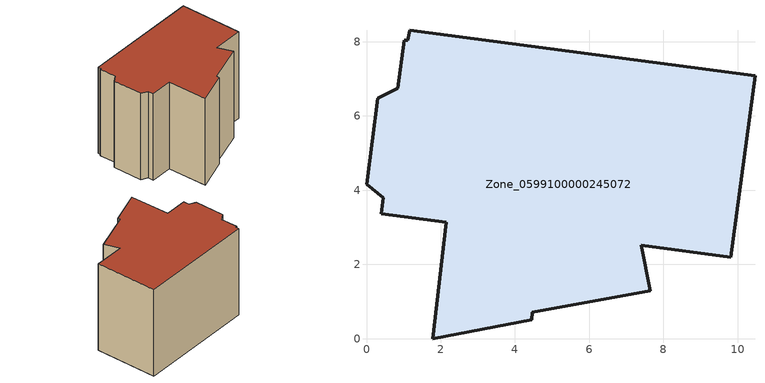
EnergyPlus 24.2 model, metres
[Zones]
Zone_0599100000245072
 floor ground (C_G): 9.81,2.19 7.41,2.51 7.65,1.29 4.47,0.7 4.45,0.5 1.78,0 2.15,3.14 0.4,3.37 0.45,3.8 0,4.16 0.3,6.48 0.84,6.74 1.01,8.04 1.11,8.04 1.16,8.31 10.47,7.09 z2.93
 wall outside (C_F): 0.3,6.48 0,4.16 0.45,3.8 0.4,3.37 2.15,3.14 1.78,0 4.45,0.5 4.47,0.7 7.65,1.29 7.41,2.51 9.81,2.19 10.47,7.09 1.16,8.31 1.11,8.04 1.01,8.04 0.84,6.74 0.3,6.48 z2.93:10.26
 roof outside (C_R): 1.16,8.31 1.11,8.04 1.01,8.04 0.84,6.74 0.3,6.48 0,4.16 0.45,3.8 0.4,3.37 2.15,3.14 1.78,0 4.45,0.5 4.47,0.7 7.65,1.29 7.41,2.51 9.81,2.19 10.47,7.09 z10.26
[BUILDING]
Pand.0599100000245072: North Axis=0; Terrain=City; Loads Convergence Tolerance Value=0.04; Temperature Convergence Tolerance Value=0.4; Solar Distribution=FullExterior; Maximum Number of Warmup Days=25; Minimum Number of Warmup Days=1
[Site:Location]
Rotterdam.The.Hague.AP_ZH_NLD Design_Conditions: Latitude=51.96; Longitude=4.45; Time Zone=1; Elevation=-4.5
[SITE:GROUNDTEMPERATURE:BUILDINGSURFACE]
18, 18, 18, 18, 18, 18, 18, 18, 18, 18, 18, 18
[MATERIAL] Thermal Absorptance=0.9; Solar Absorptance=0.7; Visible Absorptance=0.7
Name | Roughness | Thickness | Conductivity | Density | Specific Heat
G.TC.1946 | MediumSmooth | 0.15 | 1 | 540 | 1210
F.TC.1946 | Rough | 0.3 | 0.857143 | 1920 | 840
R.TC.1946 | MediumRough | 0.2 | 0.909091 | 1500 | 1000
[CONSTRUCTION]
C_G: G.TC.1946
C_F: F.TC.1946
C_R: R.TC.1946
[ZONE]
Zone_0599100000245072: Type=1; Multiplier=1; Ceiling Height=Autocalculate; Volume=Autocalculate; Floor Area=autocalculate; Part of Total Floor Area=Yes
[ZONEINFILTRATION:DESIGNFLOWRATE]
Infil_Zone_0599100000245072: Zone or ZoneList or Space or SpaceList=Zone_0599100000245072; Schedule=AlwaysOn; Design Flow Rate Calculation Method=Flow/Area; Flow Rate per Floor Area=0.003; Constant Term Coefficient=1; Temperature Term Coefficient=0; Velocity Term Coefficient=0; Velocity Squared Term Coefficient=0
[HVACTEMPLATE:ZONE:IDEALLOADSAIRSYSTEM]
Zone_0599100000245072: Maximum Heating Supply Air Temperature=50; Minimum Cooling Supply Air Temperature=13; Maximum Heating Supply Air Humidity Ratio=0.0156; Minimum Cooling Supply Air Humidity Ratio=0.0077; Heating Limit=NoLimit; Cooling Limit=NoLimit; Dehumidification Control Type=ConstantSensibleHeatRatio; Cooling Sensible Heat Ratio=0.7; Dehumidification Setpoint=60; Humidification Control Type=None; Humidification Setpoint=30; Outdoor Air Method=None; Outdoor Air Flow Rate per Person=0.00944; Outdoor Air Flow Rate per Zone Floor Area=0; Outdoor Air Flow Rate per Zone=0; Demand Controlled Ventilation Type=None; Outdoor Air Economizer Type=NoEconomizer; Heat Recovery Type=None; Sensible Heat Recovery Effectiveness=0.7; Latent Heat Recovery Effectiveness=0.65
[ZONECONTROL:THERMOSTAT]
ThermostatControl_Zone_0599100000245072: Zone or ZoneList=Zone_0599100000245072; Control Type Schedule=DualSetpointControlType; Control 1=Thermostat_Zone_0599100000245072; Temperature Difference Between Cutout And Setpoint=0
[THERMOSTATSETPOINT:DUALSETPOINT]
Thermostat_Zone_0599100000245072: Heating Setpoint Temperature Schedule=HeatingSetpoint_Zone_0599100000245072; Cooling Setpoint Temperature Schedule=CoolingSetpoint_Zone_0599100000245072
[SCHEDULE:COMPACT]
HeatingSetpoint_Zone_0599100000245072: Through: 12/31, For: AllDays, Until: 24:00, 21
CoolingSetpoint_Zone_0599100000245072: Through: 12/31, For: AllDays, Until: 24:00, 24
DualSetpointControlType: Through: 12/31, For: AllDays, Until: 24:00, 4
AlwaysOn: Through: 12/31, For: AllDays, Until: 24:00, 1
